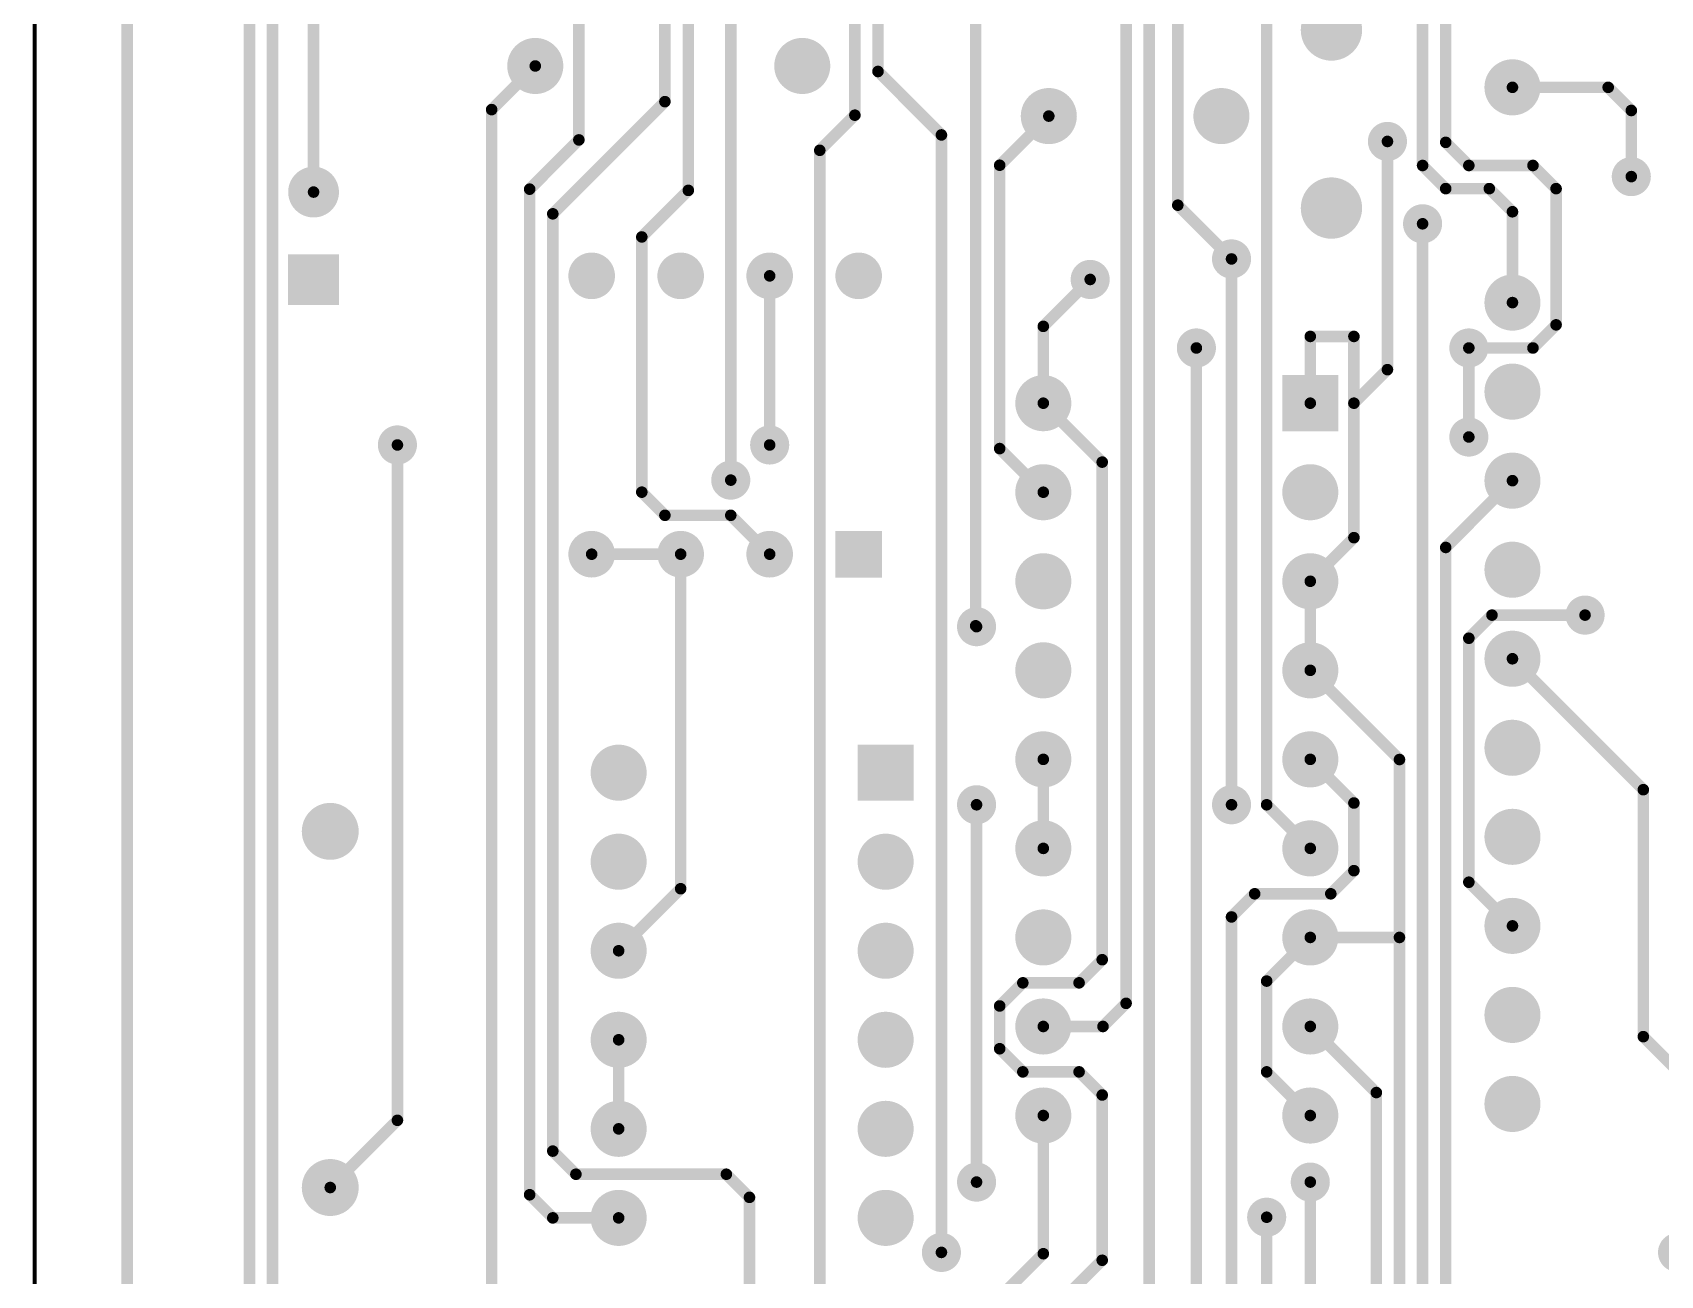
# Model space of a CAD drawing. Extents: x 0 to 107, y 0 to 143.
# Drawn here: x -0.06 to 46.4, y 31.6 to 67.06 of the extents above; entities that cross this region are included whole.
import ezdxf

# ---------------------------------------------------------------- set-up
doc = ezdxf.new("R2010")
doc.units = 0
for name, color, linetype in [('Board_Outline', 21, 'CONTINUOUS'), ('Bottom', 10, 'CONTINUOUS'), ('Bottom_Mask', 15, 'CONTINUOUS')]:
    doc.layers.add(name, color=color, linetype=linetype)

msp = doc.modelspace()

# ---------------------------------------------------------------- linework, layer by layer
at = {"layer": 'Board_Outline', "linetype": 'CONTINUOUS', "const_width": 0.12}
msp.add_lwpolyline([(107.1581, 142.5924), (0, 142.5924), (0, 0), (107.1581, 0), (107.1581, 142.5924)], dxfattribs=at)
at = {"layer": 'Bottom', "linetype": 'CONTINUOUS', "const_width": 0.33}
for points in [[(2.6427, 15.0902), (2.6427, 132.955)], [(18.6567, 124.954), (18.6567, 62.5567)], [(17.9876, 65.0876), (17.9876, 101.0805)], [(26.8576, 50.1352), (26.8576, 99.6604)], [(6.7902, 18.9252), (6.7902, 90.1605)], [(19.8677, 81.7342), (19.8677, 54.2907)], [(24.0697, 65.9479), (24.0697, 75.7063)], [(31.8106, 74.3603), (31.8106, 29.6951)], [(40.2727, 73.7719), (40.2727, 63.9262)], [(23.4097, 64.7011), (23.4097, 72.0872)], [(6.1302, 19.8532), (6.1302, 71.0868)], [(7.9602, 62.5077), (7.9602, 71.2686)], [(39.6127, 63.2662), (39.6127, 71.1224)], [(32.6257, 70.4567), (32.6257, 62.134)], [(35.1626, 70.6874), (35.1626, 45.0303)], [(31.1506, 67.8903), (31.1506, 39.3652)], [(15.5327, 67.4002), (15.5327, 63.9956)], [(14.2877, 66.1052), (13.0427, 64.8602)], [(25.8796, 64.138), (24.0697, 65.9479)], [(42.1777, 65.4952), (44.9097, 65.4952)], [(44.9097, 65.4952), (45.5697, 64.8352)], [(14.7877, 61.8876), (17.9876, 65.0876)], [(13.0427, 64.8602), (13.0427, 27.1802)], [(22.4077, 63.6991), (23.4097, 64.7011)], [(28.9447, 64.6752), (27.5426, 63.2731)], [(45.5697, 64.8352), (45.5697, 62.9492)], [(15.5327, 63.9956), (14.1277, 62.5906)], [(25.8796, 32.2602), (25.8796, 64.138)], [(38.6097, 57.4422), (38.6097, 63.9522)], [(22.4077, 29.0602), (22.4077, 63.6991)], [(40.2727, 63.9262), (40.9327, 63.2662)], [(27.5426, 63.2731), (27.5426, 55.1903)], [(40.2726, 62.6062), (39.6127, 63.2662)], [(40.9327, 63.2662), (42.7628, 63.2662)], [(42.7628, 63.2662), (43.4228, 62.6062)], [(14.1277, 62.5906), (14.1277, 33.9053)], [(41.5177, 62.6062), (40.2726, 62.6062)], [(42.1777, 61.9462), (41.5177, 62.6062)], [(43.4228, 62.6062), (43.4228, 58.7202)], [(18.6567, 62.5567), (17.3277, 61.2277)], [(32.6257, 62.134), (34.1596, 60.6002)], [(14.7877, 35.1503), (14.7877, 61.8876)], [(42.1777, 59.3551), (42.1777, 61.9462)], [(17.3277, 61.2277), (17.3277, 53.9476)], [(39.6127, 61.6032), (39.6127, 23.3952)], [(34.1596, 60.6002), (34.1596, 45.0302)], [(20.9777, 55.2937), (20.9777, 60.1177)], [(28.7877, 58.6772), (30.1257, 60.0152)], [(28.7877, 56.4852), (28.7877, 58.6772)], [(36.4077, 56.4852), (36.4077, 58.3902)], [(36.4077, 58.3902), (37.6527, 58.3902)], [(37.6527, 58.3902), (37.6527, 56.4852)], [(43.4228, 58.7202), (42.7628, 58.0602)], [(33.1566, 25.2752), (33.1566, 58.0602)], [(40.9326, 58.0602), (40.9326, 55.5202)], [(42.7628, 58.0602), (40.9326, 58.0602)], [(37.6527, 56.4852), (38.6097, 57.4422)], [(30.4687, 54.8042), (28.7877, 56.4852)], [(37.6527, 52.6502), (37.6527, 56.4852)], [(10.3535, 55.2937), (10.3535, 36.0285)], [(27.5426, 55.1903), (28.7877, 53.9452)], [(30.4687, 40.6102), (30.4687, 54.8042)], [(40.2727, 52.3701), (42.1777, 54.2751)], [(17.3277, 53.9476), (17.9877, 53.2877)], [(17.9877, 53.2877), (19.8677, 53.2877)], [(19.8677, 53.2877), (20.9777, 52.1777)], [(36.4077, 51.4052), (37.6527, 52.6502)], [(40.2727, 24.6402), (40.2727, 52.3701)], [(18.4377, 52.1777), (15.8977, 52.1777)], [(18.4377, 42.6352), (18.4377, 52.1777)], [(36.4077, 48.8652), (36.4077, 51.4052)], [(26.8826, 50.1102), (26.8576, 50.1352)], [(26.8826, 50.1102), (26.8826, 50.1102)], [(41.5927, 50.4402), (40.9327, 49.7802)], [(44.2496, 50.4402), (41.5927, 50.4402)], [(40.9327, 49.7802), (40.9327, 42.8201)], [(45.9127, 45.4601), (42.1777, 49.1951)], [(38.9527, 46.3202), (36.4077, 48.8652)], [(28.7877, 46.3252), (28.7877, 43.7852)], [(37.6527, 45.0802), (36.4077, 46.3252)], [(38.9527, 41.2451), (38.9527, 46.3202)], [(45.9127, 38.4152), (45.9127, 45.4601)], [(26.8826, 34.2662), (26.8826, 45.0302)], [(35.1626, 45.0303), (36.4077, 43.7852)], [(37.6527, 43.1502), (37.6527, 45.0802)], [(36.9927, 42.4902), (37.6527, 43.1502)], [(16.6677, 40.8652), (18.4377, 42.6352)], [(40.9327, 42.8201), (42.1777, 41.5751)], [(34.1596, 41.8301), (34.8196, 42.4902)], [(34.8196, 42.4902), (36.9927, 42.4902)], [(34.1596, 26.2782), (34.1596, 41.8301)], [(36.4077, 41.2452), (35.1626, 40.0001)], [(38.9526, 41.2452), (36.4077, 41.2452)], [(38.9527, 41.2451), (38.9526, 41.2452)], [(38.9527, 21.4402), (38.9527, 41.2451)], [(38.9527, 41.2451), (38.9527, 41.2451)], [(29.8087, 39.9502), (30.4687, 40.6102)], [(27.5426, 39.2902), (28.2026, 39.9502)], [(28.2026, 39.9502), (29.8087, 39.9502)], [(35.1626, 40.0001), (35.1626, 37.4103)], [(31.1506, 39.3652), (30.4906, 38.7052)], [(27.5426, 38.0702), (27.5426, 39.2902)], [(30.4906, 38.7052), (28.7877, 38.7052)], [(38.2927, 36.8202), (36.4077, 38.7052)], [(50.0617, 34.2662), (45.9127, 38.4152)], [(16.6677, 35.7852), (16.6677, 38.3252)], [(28.2026, 37.4102), (27.5426, 38.0702)], [(29.8087, 37.4102), (28.2026, 37.4102)], [(30.4687, 36.7502), (29.8087, 37.4102)], [(35.1626, 37.4103), (36.4077, 36.1652)], [(30.4687, 32.0361), (30.4687, 36.7502)], [(38.2927, 24.6402), (38.2927, 36.8202)], [(28.7877, 32.2227), (28.7877, 36.1652)], [(10.3535, 36.0285), (8.4364, 34.1114)], [(15.4477, 34.4903), (14.7877, 35.1503)], [(19.7417, 34.4903), (15.4477, 34.4903)], [(20.4017, 33.8303), (19.7417, 34.4903)], [(36.4077, 30.3552), (36.4077, 34.2662)], [(14.1277, 33.9053), (14.7878, 33.2452)], [(20.4017, 4.5571), (20.4017, 33.8303)], [(14.7878, 33.2452), (16.6677, 33.2452)], [(35.1626, 33.2632), (35.1626, 29.0603)], [(27.5426, 30.9776), (28.7877, 32.2227)], [(28.7877, 30.3551), (30.4687, 32.0361)]]:
    msp.add_lwpolyline(points, dxfattribs=at)
at = {"layer": 'Bottom', "linetype": 'CONTINUOUS'}
for points, const_width in [([(37.4239, 67.1314, 1), (36.5989, 67.1314, 1), (37.4239, 67.1314, 1)], 0.825), ([(14.6627, 66.1052, 1), (13.9127, 66.1052, 1), (14.6627, 66.1052, 1)], 0.75), ([(22.2827, 66.1052, 1), (21.5327, 66.1052, 1), (22.2827, 66.1052, 1)], 0.75), ([(14.3702, 66.1052, 1), (14.2052, 66.1052, 1), (14.3702, 66.1052, 1)], 0.165), ([(24.1522, 65.9479, 1), (23.9872, 65.9479, 1), (24.1522, 65.9479, 1)], 0.165), ([(24.1522, 65.9479, 1), (23.9872, 65.9479, 1), (24.1522, 65.9479, 1)], 0.165), ([(42.5527, 65.4952, 1), (41.8027, 65.4952, 1), (42.5527, 65.4952, 1)], 0.75), ([(42.2602, 65.4952, 1), (42.0952, 65.4952, 1), (42.2602, 65.4952, 1)], 0.165), ([(44.9922, 65.4952, 1), (44.8272, 65.4952, 1), (44.9922, 65.4952, 1)], 0.165), ([(44.9922, 65.4952, 1), (44.8272, 65.4952, 1), (44.9922, 65.4952, 1)], 0.165), ([(18.0701, 65.0876, 1), (17.9051, 65.0876, 1), (18.0701, 65.0876, 1)], 0.165), ([(18.0701, 65.0876, 1), (17.9051, 65.0876, 1), (18.0701, 65.0876, 1)], 0.165), ([(29.3197, 64.6752, 1), (28.5697, 64.6752, 1), (29.3197, 64.6752, 1)], 0.75), ([(34.2457, 64.6752, 1), (33.4957, 64.6752, 1), (34.2457, 64.6752, 1)], 0.75), ([(13.1252, 64.8602, 1), (12.9602, 64.8602, 1), (13.1252, 64.8602, 1)], 0.165), ([(13.1252, 64.8602, 1), (12.9602, 64.8602, 1), (13.1252, 64.8602, 1)], 0.165), ([(23.4922, 64.7011, 1), (23.3272, 64.7011, 1), (23.4922, 64.7011, 1)], 0.165), ([(23.4922, 64.7011, 1), (23.3272, 64.7011, 1), (23.4922, 64.7011, 1)], 0.165), ([(29.0272, 64.6752, 1), (28.8622, 64.6752, 1), (29.0272, 64.6752, 1)], 0.165), ([(45.6522, 64.8352, 1), (45.4872, 64.8352, 1), (45.6522, 64.8352, 1)], 0.165), ([(45.6522, 64.8352, 1), (45.4872, 64.8352, 1), (45.6522, 64.8352, 1)], 0.165), ([(15.6152, 63.9956, 1), (15.4502, 63.9956, 1), (15.6152, 63.9956, 1)], 0.165), ([(15.6152, 63.9956, 1), (15.4502, 63.9956, 1), (15.6152, 63.9956, 1)], 0.165), ([(25.9621, 64.138, 1), (25.7971, 64.138, 1), (25.9621, 64.138, 1)], 0.165), ([(25.9621, 64.138, 1), (25.7971, 64.138, 1), (25.9621, 64.138, 1)], 0.165), ([(38.8637, 63.9522, 1), (38.3557, 63.9522, 1), (38.8637, 63.9522, 1)], 0.508), ([(38.6922, 63.9522, 1), (38.5272, 63.9522, 1), (38.6922, 63.9522, 1)], 0.165), ([(22.4902, 63.6991, 1), (22.3252, 63.6991, 1), (22.4902, 63.6991, 1)], 0.165), ([(22.4902, 63.6991, 1), (22.3252, 63.6991, 1), (22.4902, 63.6991, 1)], 0.165), ([(40.3552, 63.9262, 1), (40.1902, 63.9262, 1), (40.3552, 63.9262, 1)], 0.165), ([(40.3552, 63.9262, 1), (40.1902, 63.9262, 1), (40.3552, 63.9262, 1)], 0.165), ([(27.6251, 63.2731, 1), (27.4601, 63.2731, 1), (27.6251, 63.2731, 1)], 0.165), ([(27.6251, 63.2731, 1), (27.4601, 63.2731, 1), (27.6251, 63.2731, 1)], 0.165), ([(39.6952, 63.2662, 1), (39.5302, 63.2662, 1), (39.6952, 63.2662, 1)], 0.165), ([(39.6952, 63.2662, 1), (39.5302, 63.2662, 1), (39.6952, 63.2662, 1)], 0.165), ([(41.0152, 63.2662, 1), (40.8502, 63.2662, 1), (41.0152, 63.2662, 1)], 0.165), ([(41.0152, 63.2662, 1), (40.8502, 63.2662, 1), (41.0152, 63.2662, 1)], 0.165), ([(42.8453, 63.2662, 1), (42.6803, 63.2662, 1), (42.8453, 63.2662, 1)], 0.165), ([(42.8453, 63.2662, 1), (42.6803, 63.2662, 1), (42.8453, 63.2662, 1)], 0.165), ([(45.8237, 62.9492, 1), (45.3157, 62.9492, 1), (45.8237, 62.9492, 1)], 0.508), ([(8.2977, 62.5077, 1), (7.6227, 62.5077, 1), (8.2977, 62.5077, 1)], 0.675), ([(14.2102, 62.5906, 1), (14.0452, 62.5906, 1), (14.2102, 62.5906, 1)], 0.165), ([(14.2102, 62.5906, 1), (14.0452, 62.5906, 1), (14.2102, 62.5906, 1)], 0.165), ([(37.4239, 62.0514, 1), (36.5989, 62.0514, 1), (37.4239, 62.0514, 1)], 0.825), ([(40.3551, 62.6062, 1), (40.1901, 62.6062, 1), (40.3551, 62.6062, 1)], 0.165), ([(40.3551, 62.6062, 1), (40.1901, 62.6062, 1), (40.3551, 62.6062, 1)], 0.165), ([(41.6002, 62.6062, 1), (41.4352, 62.6062, 1), (41.6002, 62.6062, 1)], 0.165), ([(41.6002, 62.6062, 1), (41.4352, 62.6062, 1), (41.6002, 62.6062, 1)], 0.165), ([(43.5053, 62.6062, 1), (43.3403, 62.6062, 1), (43.5053, 62.6062, 1)], 0.165), ([(43.5053, 62.6062, 1), (43.3403, 62.6062, 1), (43.5053, 62.6062, 1)], 0.165), ([(45.6522, 62.9492, 1), (45.4872, 62.9492, 1), (45.6522, 62.9492, 1)], 0.165), ([(8.0427, 62.5077, 1), (7.8777, 62.5077, 1), (8.0427, 62.5077, 1)], 0.165), ([(18.7392, 62.5567, 1), (18.5742, 62.5567, 1), (18.7392, 62.5567, 1)], 0.165), ([(18.7392, 62.5567, 1), (18.5742, 62.5567, 1), (18.7392, 62.5567, 1)], 0.165), ([(32.7082, 62.134, 1), (32.5432, 62.134, 1), (32.7082, 62.134, 1)], 0.165), ([(32.7082, 62.134, 1), (32.5432, 62.134, 1), (32.7082, 62.134, 1)], 0.165), ([(14.8702, 61.8876, 1), (14.7052, 61.8876, 1), (14.8702, 61.8876, 1)], 0.165), ([(14.8702, 61.8876, 1), (14.7052, 61.8876, 1), (14.8702, 61.8876, 1)], 0.165), ([(39.8667, 61.6032, 1), (39.3587, 61.6032, 1), (39.8667, 61.6032, 1)], 0.508), ([(42.2602, 61.9462, 1), (42.0952, 61.9462, 1), (42.2602, 61.9462, 1)], 0.165), ([(42.2602, 61.9462, 1), (42.0952, 61.9462, 1), (42.2602, 61.9462, 1)], 0.165), ([(17.4102, 61.2277, 1), (17.2452, 61.2277, 1), (17.4102, 61.2277, 1)], 0.165), ([(17.4102, 61.2277, 1), (17.2452, 61.2277, 1), (17.4102, 61.2277, 1)], 0.165), ([(39.6952, 61.6032, 1), (39.5302, 61.6032, 1), (39.6952, 61.6032, 1)], 0.165), ([(34.4136, 60.6002, 1), (33.9056, 60.6002, 1), (34.4136, 60.6002, 1)], 0.508), ([(16.2052, 60.1177, 1), (15.5902, 60.1177, 1), (16.2052, 60.1177, 1)], 0.615), ([(18.7452, 60.1177, 1), (18.1302, 60.1177, 1), (18.7452, 60.1177, 1)], 0.615), ([(21.2852, 60.1177, 1), (20.6702, 60.1177, 1), (21.2852, 60.1177, 1)], 0.615), ([(23.8252, 60.1177, 1), (23.2102, 60.1177, 1), (23.8252, 60.1177, 1)], 0.615), ([(30.3797, 60.0152, 1), (29.8717, 60.0152, 1), (30.3797, 60.0152, 1)], 0.508), ([(34.2421, 60.6002, 1), (34.0771, 60.6002, 1), (34.2421, 60.6002, 1)], 0.165), ([(34.2421, 60.6002, 1), (34.0771, 60.6002, 1), (34.2421, 60.6002, 1)], 0.165), ([(21.0602, 60.1177, 1), (20.8952, 60.1177, 1), (21.0602, 60.1177, 1)], 0.165), ([(30.2082, 60.0152, 1), (30.0432, 60.0152, 1), (30.2082, 60.0152, 1)], 0.165), ([(42.5527, 59.3551, 1), (41.8027, 59.3551, 1), (42.5527, 59.3551, 1)], 0.75), ([(42.2602, 59.3551, 1), (42.0952, 59.3551, 1), (42.2602, 59.3551, 1)], 0.165), ([(28.8702, 58.6772, 1), (28.7052, 58.6772, 1), (28.8702, 58.6772, 1)], 0.165), ([(28.8702, 58.6772, 1), (28.7052, 58.6772, 1), (28.8702, 58.6772, 1)], 0.165), ([(33.4106, 58.0602, 1), (32.9026, 58.0602, 1), (33.4106, 58.0602, 1)], 0.508), ([(36.4902, 58.3902, 1), (36.3252, 58.3902, 1), (36.4902, 58.3902, 1)], 0.165), ([(36.4902, 58.3902, 1), (36.3252, 58.3902, 1), (36.4902, 58.3902, 1)], 0.165), ([(37.7352, 58.3902, 1), (37.5702, 58.3902, 1), (37.7352, 58.3902, 1)], 0.165), ([(37.7352, 58.3902, 1), (37.5702, 58.3902, 1), (37.7352, 58.3902, 1)], 0.165), ([(41.1866, 58.0602, 1), (40.6786, 58.0602, 1), (41.1866, 58.0602, 1)], 0.508), ([(43.5053, 58.7202, 1), (43.3403, 58.7202, 1), (43.5053, 58.7202, 1)], 0.165), ([(43.5053, 58.7202, 1), (43.3403, 58.7202, 1), (43.5053, 58.7202, 1)], 0.165), ([(33.2391, 58.0602, 1), (33.0741, 58.0602, 1), (33.2391, 58.0602, 1)], 0.165), ([(41.0151, 58.0602, 1), (40.8501, 58.0602, 1), (41.0151, 58.0602, 1)], 0.165), ([(41.0151, 58.0602, 1), (40.8501, 58.0602, 1), (41.0151, 58.0602, 1)], 0.165), ([(42.8453, 58.0602, 1), (42.6803, 58.0602, 1), (42.8453, 58.0602, 1)], 0.165), ([(42.8453, 58.0602, 1), (42.6803, 58.0602, 1), (42.8453, 58.0602, 1)], 0.165), ([(29.1627, 56.4852, 1), (28.4127, 56.4852, 1), (29.1627, 56.4852, 1)], 0.75), ([(38.6922, 57.4422, 1), (38.5272, 57.4422, 1), (38.6922, 57.4422, 1)], 0.165), ([(38.6922, 57.4422, 1), (38.5272, 57.4422, 1), (38.6922, 57.4422, 1)], 0.165), ([(42.5527, 56.8151, 1), (41.8027, 56.8151, 1), (42.5527, 56.8151, 1)], 0.75), ([(28.8702, 56.4852, 1), (28.7052, 56.4852, 1), (28.8702, 56.4852, 1)], 0.165), ([(28.8702, 56.4852, 1), (28.7052, 56.4852, 1), (28.8702, 56.4852, 1)], 0.165), ([(36.4902, 56.4852, 1), (36.3252, 56.4852, 1), (36.4902, 56.4852, 1)], 0.165), ([(37.7352, 56.4852, 1), (37.5702, 56.4852, 1), (37.7352, 56.4852, 1)], 0.165), ([(37.7352, 56.4852, 1), (37.5702, 56.4852, 1), (37.7352, 56.4852, 1)], 0.165), ([(37.7352, 56.4852, 1), (37.5702, 56.4852, 1), (37.7352, 56.4852, 1)], 0.165), ([(10.6075, 55.2937, 1), (10.0995, 55.2937, 1), (10.6075, 55.2937, 1)], 0.508), ([(21.2317, 55.2937, 1), (20.7237, 55.2937, 1), (21.2317, 55.2937, 1)], 0.508), ([(41.1866, 55.5202, 1), (40.6786, 55.5202, 1), (41.1866, 55.5202, 1)], 0.508), ([(10.436, 55.2937, 1), (10.271, 55.2937, 1), (10.436, 55.2937, 1)], 0.165), ([(21.0602, 55.2937, 1), (20.8952, 55.2937, 1), (21.0602, 55.2937, 1)], 0.165), ([(27.6251, 55.1903, 1), (27.4601, 55.1903, 1), (27.6251, 55.1903, 1)], 0.165), ([(27.6251, 55.1903, 1), (27.4601, 55.1903, 1), (27.6251, 55.1903, 1)], 0.165), ([(41.0151, 55.5202, 1), (40.8501, 55.5202, 1), (41.0151, 55.5202, 1)], 0.165), ([(30.5512, 54.8042, 1), (30.3862, 54.8042, 1), (30.5512, 54.8042, 1)], 0.165), ([(30.5512, 54.8042, 1), (30.3862, 54.8042, 1), (30.5512, 54.8042, 1)], 0.165), ([(42.5527, 54.2751, 1), (41.8027, 54.2751, 1), (42.5527, 54.2751, 1)], 0.75), ([(20.1217, 54.2907, 1), (19.6137, 54.2907, 1), (20.1217, 54.2907, 1)], 0.508), ([(19.9502, 54.2907, 1), (19.7852, 54.2907, 1), (19.9502, 54.2907, 1)], 0.165), ([(29.1627, 53.9452, 1), (28.4127, 53.9452, 1), (29.1627, 53.9452, 1)], 0.75), ([(36.7827, 53.9452, 1), (36.0327, 53.9452, 1), (36.7827, 53.9452, 1)], 0.75), ([(42.2602, 54.2751, 1), (42.0952, 54.2751, 1), (42.2602, 54.2751, 1)], 0.165), ([(17.4102, 53.9476, 1), (17.2452, 53.9476, 1), (17.4102, 53.9476, 1)], 0.165), ([(17.4102, 53.9476, 1), (17.2452, 53.9476, 1), (17.4102, 53.9476, 1)], 0.165), ([(28.8702, 53.9452, 1), (28.7052, 53.9452, 1), (28.8702, 53.9452, 1)], 0.165), ([(18.0702, 53.2877, 1), (17.9052, 53.2877, 1), (18.0702, 53.2877, 1)], 0.165), ([(18.0702, 53.2877, 1), (17.9052, 53.2877, 1), (18.0702, 53.2877, 1)], 0.165), ([(19.9502, 53.2877, 1), (19.7852, 53.2877, 1), (19.9502, 53.2877, 1)], 0.165), ([(19.9502, 53.2877, 1), (19.7852, 53.2877, 1), (19.9502, 53.2877, 1)], 0.165), ([(16.2052, 52.1777, 1), (15.5902, 52.1777, 1), (16.2052, 52.1777, 1)], 0.615), ([(18.7452, 52.1777, 1), (18.1302, 52.1777, 1), (18.7452, 52.1777, 1)], 0.615), ([(21.2852, 52.1777, 1), (20.6702, 52.1777, 1), (21.2852, 52.1777, 1)], 0.615), ([(37.7352, 52.6502, 1), (37.5702, 52.6502, 1), (37.7352, 52.6502, 1)], 0.165), ([(37.7352, 52.6502, 1), (37.5702, 52.6502, 1), (37.7352, 52.6502, 1)], 0.165), ([(40.3552, 52.3701, 1), (40.1902, 52.3701, 1), (40.3552, 52.3701, 1)], 0.165), ([(40.3552, 52.3701, 1), (40.1902, 52.3701, 1), (40.3552, 52.3701, 1)], 0.165), ([(15.9802, 52.1777, 1), (15.8152, 52.1777, 1), (15.9802, 52.1777, 1)], 0.165), ([(18.5202, 52.1777, 1), (18.3552, 52.1777, 1), (18.5202, 52.1777, 1)], 0.165), ([(18.5202, 52.1777, 1), (18.3552, 52.1777, 1), (18.5202, 52.1777, 1)], 0.165), ([(21.0602, 52.1777, 1), (20.8952, 52.1777, 1), (21.0602, 52.1777, 1)], 0.165), ([(29.1627, 51.4052, 1), (28.4127, 51.4052, 1), (29.1627, 51.4052, 1)], 0.75), ([(36.7827, 51.4052, 1), (36.0327, 51.4052, 1), (36.7827, 51.4052, 1)], 0.75), ([(42.5527, 51.7352, 1), (41.8027, 51.7352, 1), (42.5527, 51.7352, 1)], 0.75), ([(36.4902, 51.4052, 1), (36.3252, 51.4052, 1), (36.4902, 51.4052, 1)], 0.165), ([(36.4902, 51.4052, 1), (36.3252, 51.4052, 1), (36.4902, 51.4052, 1)], 0.165), ([(44.5036, 50.4402, 1), (43.9956, 50.4402, 1), (44.5036, 50.4402, 1)], 0.508), ([(27.1366, 50.1102, 1), (26.6286, 50.1102, 1), (27.1366, 50.1102, 1)], 0.508), ([(26.9401, 50.1352, 1), (26.7751, 50.1352, 1), (26.9401, 50.1352, 1)], 0.165), ([(26.9401, 50.1352, 1), (26.7751, 50.1352, 1), (26.9401, 50.1352, 1)], 0.165), ([(26.9651, 50.1102, 1), (26.8001, 50.1102, 1), (26.9651, 50.1102, 1)], 0.165), ([(26.9651, 50.1102, 1), (26.8001, 50.1102, 1), (26.9651, 50.1102, 1)], 0.165), ([(41.6752, 50.4402, 1), (41.5102, 50.4402, 1), (41.6752, 50.4402, 1)], 0.165), ([(41.6752, 50.4402, 1), (41.5102, 50.4402, 1), (41.6752, 50.4402, 1)], 0.165), ([(44.3321, 50.4402, 1), (44.1671, 50.4402, 1), (44.3321, 50.4402, 1)], 0.165), ([(41.0152, 49.7802, 1), (40.8502, 49.7802, 1), (41.0152, 49.7802, 1)], 0.165), ([(41.0152, 49.7802, 1), (40.8502, 49.7802, 1), (41.0152, 49.7802, 1)], 0.165), ([(42.5527, 49.1951, 1), (41.8027, 49.1951, 1), (42.5527, 49.1951, 1)], 0.75), ([(29.1627, 48.8652, 1), (28.4127, 48.8652, 1), (29.1627, 48.8652, 1)], 0.75), ([(36.7827, 48.8652, 1), (36.0327, 48.8652, 1), (36.7827, 48.8652, 1)], 0.75), ([(42.2602, 49.1951, 1), (42.0952, 49.1951, 1), (42.2602, 49.1951, 1)], 0.165), ([(36.4902, 48.8652, 1), (36.3252, 48.8652, 1), (36.4902, 48.8652, 1)], 0.165), ([(36.4902, 48.8652, 1), (36.3252, 48.8652, 1), (36.4902, 48.8652, 1)], 0.165), ([(42.5527, 46.6551, 1), (41.8027, 46.6551, 1), (42.5527, 46.6551, 1)], 0.75), ([(29.1627, 46.3252, 1), (28.4127, 46.3252, 1), (29.1627, 46.3252, 1)], 0.75), ([(36.7827, 46.3252, 1), (36.0327, 46.3252, 1), (36.7827, 46.3252, 1)], 0.75), ([(17.0427, 45.9452, 1), (16.2927, 45.9452, 1), (17.0427, 45.9452, 1)], 0.75), ([(28.8702, 46.3252, 1), (28.7052, 46.3252, 1), (28.8702, 46.3252, 1)], 0.165), ([(36.4902, 46.3252, 1), (36.3252, 46.3252, 1), (36.4902, 46.3252, 1)], 0.165), ([(39.0352, 46.3202, 1), (38.8702, 46.3202, 1), (39.0352, 46.3202, 1)], 0.165), ([(39.0352, 46.3202, 1), (38.8702, 46.3202, 1), (39.0352, 46.3202, 1)], 0.165), ([(27.1366, 45.0302, 1), (26.6286, 45.0302, 1), (27.1366, 45.0302, 1)], 0.508), ([(34.4136, 45.0302, 1), (33.9056, 45.0302, 1), (34.4136, 45.0302, 1)], 0.508), ([(45.9952, 45.4601, 1), (45.8302, 45.4601, 1), (45.9952, 45.4601, 1)], 0.165), ([(45.9952, 45.4601, 1), (45.8302, 45.4601, 1), (45.9952, 45.4601, 1)], 0.165), ([(26.9651, 45.0302, 1), (26.8001, 45.0302, 1), (26.9651, 45.0302, 1)], 0.165), ([(34.2421, 45.0302, 1), (34.0771, 45.0302, 1), (34.2421, 45.0302, 1)], 0.165), ([(35.2451, 45.0303, 1), (35.0801, 45.0303, 1), (35.2451, 45.0303, 1)], 0.165), ([(35.2451, 45.0303, 1), (35.0801, 45.0303, 1), (35.2451, 45.0303, 1)], 0.165), ([(37.7352, 45.0802, 1), (37.5702, 45.0802, 1), (37.7352, 45.0802, 1)], 0.165), ([(37.7352, 45.0802, 1), (37.5702, 45.0802, 1), (37.7352, 45.0802, 1)], 0.165), ([(8.8174, 44.2714, 1), (8.0554, 44.2714, 1), (8.8174, 44.2714, 1)], 0.762), ([(42.5527, 44.1152, 1), (41.8027, 44.1152, 1), (42.5527, 44.1152, 1)], 0.75), ([(17.0427, 43.4052, 1), (16.2927, 43.4052, 1), (17.0427, 43.4052, 1)], 0.75), ([(24.6627, 43.4052, 1), (23.9127, 43.4052, 1), (24.6627, 43.4052, 1)], 0.75), ([(29.1627, 43.7852, 1), (28.4127, 43.7852, 1), (29.1627, 43.7852, 1)], 0.75), ([(36.7827, 43.7852, 1), (36.0327, 43.7852, 1), (36.7827, 43.7852, 1)], 0.75), ([(28.8702, 43.7852, 1), (28.7052, 43.7852, 1), (28.8702, 43.7852, 1)], 0.165), ([(36.4902, 43.7852, 1), (36.3252, 43.7852, 1), (36.4902, 43.7852, 1)], 0.165), ([(37.7352, 43.1502, 1), (37.5702, 43.1502, 1), (37.7352, 43.1502, 1)], 0.165), ([(37.7352, 43.1502, 1), (37.5702, 43.1502, 1), (37.7352, 43.1502, 1)], 0.165), ([(18.5202, 42.6352, 1), (18.3552, 42.6352, 1), (18.5202, 42.6352, 1)], 0.165), ([(18.5202, 42.6352, 1), (18.3552, 42.6352, 1), (18.5202, 42.6352, 1)], 0.165), ([(41.0152, 42.8201, 1), (40.8502, 42.8201, 1), (41.0152, 42.8201, 1)], 0.165), ([(41.0152, 42.8201, 1), (40.8502, 42.8201, 1), (41.0152, 42.8201, 1)], 0.165), ([(34.9021, 42.4902, 1), (34.7371, 42.4902, 1), (34.9021, 42.4902, 1)], 0.165), ([(34.9021, 42.4902, 1), (34.7371, 42.4902, 1), (34.9021, 42.4902, 1)], 0.165), ([(37.0752, 42.4902, 1), (36.9102, 42.4902, 1), (37.0752, 42.4902, 1)], 0.165), ([(37.0752, 42.4902, 1), (36.9102, 42.4902, 1), (37.0752, 42.4902, 1)], 0.165), ([(42.5527, 41.5751, 1), (41.8027, 41.5751, 1), (42.5527, 41.5751, 1)], 0.75), ([(29.1627, 41.2452, 1), (28.4127, 41.2452, 1), (29.1627, 41.2452, 1)], 0.75), ([(34.2421, 41.8301, 1), (34.0771, 41.8301, 1), (34.2421, 41.8301, 1)], 0.165), ([(34.2421, 41.8301, 1), (34.0771, 41.8301, 1), (34.2421, 41.8301, 1)], 0.165), ([(36.7827, 41.2452, 1), (36.0327, 41.2452, 1), (36.7827, 41.2452, 1)], 0.75), ([(17.0427, 40.8652, 1), (16.2927, 40.8652, 1), (17.0427, 40.8652, 1)], 0.75), ([(24.6627, 40.8652, 1), (23.9127, 40.8652, 1), (24.6627, 40.8652, 1)], 0.75), ([(36.4902, 41.2452, 1), (36.3252, 41.2452, 1), (36.4902, 41.2452, 1)], 0.165), ([(36.4902, 41.2452, 1), (36.3252, 41.2452, 1), (36.4902, 41.2452, 1)], 0.165), ([(39.0351, 41.2452, 1), (38.8701, 41.2452, 1), (39.0351, 41.2452, 1)], 0.165), ([(39.0352, 41.2451, 1), (38.8702, 41.2451, 1), (39.0352, 41.2451, 1)], 0.165), ([(39.0352, 41.2451, 1), (38.8702, 41.2451, 1), (39.0352, 41.2451, 1)], 0.165), ([(39.0352, 41.2451, 1), (38.8702, 41.2451, 1), (39.0352, 41.2451, 1)], 0.165), ([(39.0352, 41.2451, 1), (38.8702, 41.2451, 1), (39.0352, 41.2451, 1)], 0.165), ([(42.2602, 41.5751, 1), (42.0952, 41.5751, 1), (42.2602, 41.5751, 1)], 0.165), ([(16.7502, 40.8652, 1), (16.5852, 40.8652, 1), (16.7502, 40.8652, 1)], 0.165), ([(30.5512, 40.6102, 1), (30.3862, 40.6102, 1), (30.5512, 40.6102, 1)], 0.165), ([(30.5512, 40.6102, 1), (30.3862, 40.6102, 1), (30.5512, 40.6102, 1)], 0.165), ([(28.2851, 39.9502, 1), (28.1201, 39.9502, 1), (28.2851, 39.9502, 1)], 0.165), ([(28.2851, 39.9502, 1), (28.1201, 39.9502, 1), (28.2851, 39.9502, 1)], 0.165), ([(29.8912, 39.9502, 1), (29.7262, 39.9502, 1), (29.8912, 39.9502, 1)], 0.165), ([(29.8912, 39.9502, 1), (29.7262, 39.9502, 1), (29.8912, 39.9502, 1)], 0.165), ([(35.2451, 40.0001, 1), (35.0801, 40.0001, 1), (35.2451, 40.0001, 1)], 0.165), ([(35.2451, 40.0001, 1), (35.0801, 40.0001, 1), (35.2451, 40.0001, 1)], 0.165), ([(31.2331, 39.3652, 1), (31.0681, 39.3652, 1), (31.2331, 39.3652, 1)], 0.165), ([(31.2331, 39.3652, 1), (31.0681, 39.3652, 1), (31.2331, 39.3652, 1)], 0.165), ([(42.5527, 39.0351, 1), (41.8027, 39.0351, 1), (42.5527, 39.0351, 1)], 0.75), ([(17.0427, 38.3252, 1), (16.2927, 38.3252, 1), (17.0427, 38.3252, 1)], 0.75), ([(24.6627, 38.3252, 1), (23.9127, 38.3252, 1), (24.6627, 38.3252, 1)], 0.75), ([(27.6251, 39.2902, 1), (27.4601, 39.2902, 1), (27.6251, 39.2902, 1)], 0.165), ([(27.6251, 39.2902, 1), (27.4601, 39.2902, 1), (27.6251, 39.2902, 1)], 0.165), ([(29.1627, 38.7052, 1), (28.4127, 38.7052, 1), (29.1627, 38.7052, 1)], 0.75), ([(36.7827, 38.7052, 1), (36.0327, 38.7052, 1), (36.7827, 38.7052, 1)], 0.75), ([(28.8702, 38.7052, 1), (28.7052, 38.7052, 1), (28.8702, 38.7052, 1)], 0.165), ([(30.5731, 38.7052, 1), (30.4081, 38.7052, 1), (30.5731, 38.7052, 1)], 0.165), ([(30.5731, 38.7052, 1), (30.4081, 38.7052, 1), (30.5731, 38.7052, 1)], 0.165), ([(36.4902, 38.7052, 1), (36.3252, 38.7052, 1), (36.4902, 38.7052, 1)], 0.165), ([(45.9952, 38.4152, 1), (45.8302, 38.4152, 1), (45.9952, 38.4152, 1)], 0.165), ([(45.9952, 38.4152, 1), (45.8302, 38.4152, 1), (45.9952, 38.4152, 1)], 0.165), ([(16.7502, 38.3252, 1), (16.5852, 38.3252, 1), (16.7502, 38.3252, 1)], 0.165), ([(27.6251, 38.0702, 1), (27.4601, 38.0702, 1), (27.6251, 38.0702, 1)], 0.165), ([(27.6251, 38.0702, 1), (27.4601, 38.0702, 1), (27.6251, 38.0702, 1)], 0.165), ([(28.2851, 37.4102, 1), (28.1201, 37.4102, 1), (28.2851, 37.4102, 1)], 0.165), ([(28.2851, 37.4102, 1), (28.1201, 37.4102, 1), (28.2851, 37.4102, 1)], 0.165), ([(29.8912, 37.4102, 1), (29.7262, 37.4102, 1), (29.8912, 37.4102, 1)], 0.165), ([(29.8912, 37.4102, 1), (29.7262, 37.4102, 1), (29.8912, 37.4102, 1)], 0.165), ([(35.2451, 37.4103, 1), (35.0801, 37.4103, 1), (35.2451, 37.4103, 1)], 0.165), ([(35.2451, 37.4103, 1), (35.0801, 37.4103, 1), (35.2451, 37.4103, 1)], 0.165), ([(42.5527, 36.4952, 1), (41.8027, 36.4952, 1), (42.5527, 36.4952, 1)], 0.75), ([(29.1627, 36.1652, 1), (28.4127, 36.1652, 1), (29.1627, 36.1652, 1)], 0.75), ([(30.5512, 36.7502, 1), (30.3862, 36.7502, 1), (30.5512, 36.7502, 1)], 0.165), ([(30.5512, 36.7502, 1), (30.3862, 36.7502, 1), (30.5512, 36.7502, 1)], 0.165), ([(36.7827, 36.1652, 1), (36.0327, 36.1652, 1), (36.7827, 36.1652, 1)], 0.75), ([(38.3752, 36.8202, 1), (38.2102, 36.8202, 1), (38.3752, 36.8202, 1)], 0.165), ([(38.3752, 36.8202, 1), (38.2102, 36.8202, 1), (38.3752, 36.8202, 1)], 0.165), ([(17.0427, 35.7852, 1), (16.2927, 35.7852, 1), (17.0427, 35.7852, 1)], 0.75), ([(24.6627, 35.7852, 1), (23.9127, 35.7852, 1), (24.6627, 35.7852, 1)], 0.75), ([(28.8702, 36.1652, 1), (28.7052, 36.1652, 1), (28.8702, 36.1652, 1)], 0.165), ([(36.4902, 36.1652, 1), (36.3252, 36.1652, 1), (36.4902, 36.1652, 1)], 0.165), ([(10.436, 36.0285, 1), (10.271, 36.0285, 1), (10.436, 36.0285, 1)], 0.165), ([(10.436, 36.0285, 1), (10.271, 36.0285, 1), (10.436, 36.0285, 1)], 0.165), ([(16.7502, 35.7852, 1), (16.5852, 35.7852, 1), (16.7502, 35.7852, 1)], 0.165), ([(14.8702, 35.1503, 1), (14.7052, 35.1503, 1), (14.8702, 35.1503, 1)], 0.165), ([(14.8702, 35.1503, 1), (14.7052, 35.1503, 1), (14.8702, 35.1503, 1)], 0.165), ([(8.8174, 34.1114, 1), (8.0554, 34.1114, 1), (8.8174, 34.1114, 1)], 0.762), ([(15.5302, 34.4903, 1), (15.3652, 34.4903, 1), (15.5302, 34.4903, 1)], 0.165), ([(15.5302, 34.4903, 1), (15.3652, 34.4903, 1), (15.5302, 34.4903, 1)], 0.165), ([(19.8242, 34.4903, 1), (19.6592, 34.4903, 1), (19.8242, 34.4903, 1)], 0.165), ([(19.8242, 34.4903, 1), (19.6592, 34.4903, 1), (19.8242, 34.4903, 1)], 0.165), ([(27.1366, 34.2662, 1), (26.6286, 34.2662, 1), (27.1366, 34.2662, 1)], 0.508), ([(26.9651, 34.2662, 1), (26.8001, 34.2662, 1), (26.9651, 34.2662, 1)], 0.165), ([(36.6617, 34.2662, 1), (36.1537, 34.2662, 1), (36.6617, 34.2662, 1)], 0.508), ([(36.4902, 34.2662, 1), (36.3252, 34.2662, 1), (36.4902, 34.2662, 1)], 0.165), ([(8.5189, 34.1114, 1), (8.3539, 34.1114, 1), (8.5189, 34.1114, 1)], 0.165), ([(14.2102, 33.9053, 1), (14.0452, 33.9053, 1), (14.2102, 33.9053, 1)], 0.165), ([(14.2102, 33.9053, 1), (14.0452, 33.9053, 1), (14.2102, 33.9053, 1)], 0.165), ([(17.0427, 33.2452, 1), (16.2927, 33.2452, 1), (17.0427, 33.2452, 1)], 0.75), ([(20.4842, 33.8303, 1), (20.3192, 33.8303, 1), (20.4842, 33.8303, 1)], 0.165), ([(20.4842, 33.8303, 1), (20.3192, 33.8303, 1), (20.4842, 33.8303, 1)], 0.165), ([(24.6627, 33.2452, 1), (23.9127, 33.2452, 1), (24.6627, 33.2452, 1)], 0.75), ([(35.4166, 33.2632, 1), (34.9086, 33.2632, 1), (35.4166, 33.2632, 1)], 0.508), ([(14.8703, 33.2452, 1), (14.7053, 33.2452, 1), (14.8703, 33.2452, 1)], 0.165), ([(14.8703, 33.2452, 1), (14.7053, 33.2452, 1), (14.8703, 33.2452, 1)], 0.165), ([(16.7502, 33.2452, 1), (16.5852, 33.2452, 1), (16.7502, 33.2452, 1)], 0.165), ([(35.2451, 33.2632, 1), (35.0801, 33.2632, 1), (35.2451, 33.2632, 1)], 0.165), ([(26.1336, 32.2602, 1), (25.6256, 32.2602, 1), (26.1336, 32.2602, 1)], 0.508), ([(47.1437, 32.2602, 1), (46.6357, 32.2602, 1), (47.1437, 32.2602, 1)], 0.508), ([(25.9621, 32.2602, 1), (25.7971, 32.2602, 1), (25.9621, 32.2602, 1)], 0.165), ([(28.8702, 32.2227, 1), (28.7052, 32.2227, 1), (28.8702, 32.2227, 1)], 0.165), ([(28.8702, 32.2227, 1), (28.7052, 32.2227, 1), (28.8702, 32.2227, 1)], 0.165), ([(30.5512, 32.0361, 1), (30.3862, 32.0361, 1), (30.5512, 32.0361, 1)], 0.165), ([(30.5512, 32.0361, 1), (30.3862, 32.0361, 1), (30.5512, 32.0361, 1)], 0.165)]:
    msp.add_lwpolyline(points, format="xyb", dxfattribs=dict(at, const_width=const_width))
at = {"layer": 'Bottom'}
for points in [[(8.6352, 60.6827), (7.2852, 60.6827), (8.6352, 59.3327), (7.2852, 59.3327)], [(37.1577, 57.2352), (35.6577, 57.2352), (37.1577, 55.7352), (35.6577, 55.7352)], [(24.1327, 52.7927), (22.9027, 52.7927), (24.1327, 51.5627), (22.9027, 51.5627)], [(25.0377, 46.6952), (23.5377, 46.6952), (25.0377, 45.1952), (23.5377, 45.1952)]]:
    msp.add_solid(points, dxfattribs=at)
at = {"layer": 'Bottom_Mask', "linetype": 'CONTINUOUS'}
for points, const_width in [([(37.4489, 67.1314, 1), (36.5739, 67.1314, 1), (37.4489, 67.1314, 1)], 0.875), ([(14.6877, 66.1052, 1), (13.8877, 66.1052, 1), (14.6877, 66.1052, 1)], 0.8), ([(22.3077, 66.1052, 1), (21.5077, 66.1052, 1), (22.3077, 66.1052, 1)], 0.8), ([(42.5777, 65.4952, 1), (41.7777, 65.4952, 1), (42.5777, 65.4952, 1)], 0.8), ([(29.3447, 64.6752, 1), (28.5447, 64.6752, 1), (29.3447, 64.6752, 1)], 0.8), ([(34.2707, 64.6752, 1), (33.4707, 64.6752, 1), (34.2707, 64.6752, 1)], 0.8), ([(38.8887, 63.9522, 1), (38.3307, 63.9522, 1), (38.8887, 63.9522, 1)], 0.558), ([(8.3227, 62.5077, 1), (7.5977, 62.5077, 1), (8.3227, 62.5077, 1)], 0.725), ([(45.8487, 62.9492, 1), (45.2907, 62.9492, 1), (45.8487, 62.9492, 1)], 0.558), ([(37.4489, 62.0514, 1), (36.5739, 62.0514, 1), (37.4489, 62.0514, 1)], 0.875), ([(39.8917, 61.6032, 1), (39.3337, 61.6032, 1), (39.8917, 61.6032, 1)], 0.558), ([(34.4386, 60.6002, 1), (33.8806, 60.6002, 1), (34.4386, 60.6002, 1)], 0.558), ([(16.2302, 60.1177, 1), (15.5652, 60.1177, 1), (16.2302, 60.1177, 1)], 0.665), ([(18.7702, 60.1177, 1), (18.1052, 60.1177, 1), (18.7702, 60.1177, 1)], 0.665), ([(21.3102, 60.1177, 1), (20.6452, 60.1177, 1), (21.3102, 60.1177, 1)], 0.665), ([(23.8502, 60.1177, 1), (23.1852, 60.1177, 1), (23.8502, 60.1177, 1)], 0.665), ([(30.4047, 60.0152, 1), (29.8467, 60.0152, 1), (30.4047, 60.0152, 1)], 0.558), ([(42.5777, 59.3551, 1), (41.7777, 59.3551, 1), (42.5777, 59.3551, 1)], 0.8), ([(33.4356, 58.0602, 1), (32.8776, 58.0602, 1), (33.4356, 58.0602, 1)], 0.558), ([(41.2116, 58.0602, 1), (40.6536, 58.0602, 1), (41.2116, 58.0602, 1)], 0.558), ([(42.5777, 56.8151, 1), (41.7777, 56.8151, 1), (42.5777, 56.8151, 1)], 0.8), ([(29.1877, 56.4852, 1), (28.3877, 56.4852, 1), (29.1877, 56.4852, 1)], 0.8), ([(10.6325, 55.2937, 1), (10.0745, 55.2937, 1), (10.6325, 55.2937, 1)], 0.558), ([(21.2567, 55.2937, 1), (20.6987, 55.2937, 1), (21.2567, 55.2937, 1)], 0.558), ([(41.2116, 55.5202, 1), (40.6536, 55.5202, 1), (41.2116, 55.5202, 1)], 0.558), ([(20.1467, 54.2907, 1), (19.5887, 54.2907, 1), (20.1467, 54.2907, 1)], 0.558), ([(42.5777, 54.2751, 1), (41.7777, 54.2751, 1), (42.5777, 54.2751, 1)], 0.8), ([(29.1877, 53.9452, 1), (28.3877, 53.9452, 1), (29.1877, 53.9452, 1)], 0.8), ([(36.8077, 53.9452, 1), (36.0077, 53.9452, 1), (36.8077, 53.9452, 1)], 0.8), ([(16.2302, 52.1777, 1), (15.5652, 52.1777, 1), (16.2302, 52.1777, 1)], 0.665), ([(18.7702, 52.1777, 1), (18.1052, 52.1777, 1), (18.7702, 52.1777, 1)], 0.665), ([(21.3102, 52.1777, 1), (20.6452, 52.1777, 1), (21.3102, 52.1777, 1)], 0.665), ([(42.5777, 51.7352, 1), (41.7777, 51.7352, 1), (42.5777, 51.7352, 1)], 0.8), ([(29.1877, 51.4052, 1), (28.3877, 51.4052, 1), (29.1877, 51.4052, 1)], 0.8), ([(36.8077, 51.4052, 1), (36.0077, 51.4052, 1), (36.8077, 51.4052, 1)], 0.8), ([(27.1616, 50.1102, 1), (26.6036, 50.1102, 1), (27.1616, 50.1102, 1)], 0.558), ([(44.5286, 50.4402, 1), (43.9706, 50.4402, 1), (44.5286, 50.4402, 1)], 0.558), ([(42.5777, 49.1951, 1), (41.7777, 49.1951, 1), (42.5777, 49.1951, 1)], 0.8), ([(29.1877, 48.8652, 1), (28.3877, 48.8652, 1), (29.1877, 48.8652, 1)], 0.8), ([(36.8077, 48.8652, 1), (36.0077, 48.8652, 1), (36.8077, 48.8652, 1)], 0.8), ([(42.5777, 46.6551, 1), (41.7777, 46.6551, 1), (42.5777, 46.6551, 1)], 0.8), ([(29.1877, 46.3252, 1), (28.3877, 46.3252, 1), (29.1877, 46.3252, 1)], 0.8), ([(36.8077, 46.3252, 1), (36.0077, 46.3252, 1), (36.8077, 46.3252, 1)], 0.8), ([(17.0677, 45.9452, 1), (16.2677, 45.9452, 1), (17.0677, 45.9452, 1)], 0.8), ([(27.1616, 45.0302, 1), (26.6036, 45.0302, 1), (27.1616, 45.0302, 1)], 0.558), ([(34.4386, 45.0302, 1), (33.8806, 45.0302, 1), (34.4386, 45.0302, 1)], 0.558), ([(8.8424, 44.2714, 1), (8.0304, 44.2714, 1), (8.8424, 44.2714, 1)], 0.812), ([(42.5777, 44.1152, 1), (41.7777, 44.1152, 1), (42.5777, 44.1152, 1)], 0.8), ([(17.0677, 43.4052, 1), (16.2677, 43.4052, 1), (17.0677, 43.4052, 1)], 0.8), ([(24.6877, 43.4052, 1), (23.8877, 43.4052, 1), (24.6877, 43.4052, 1)], 0.8), ([(29.1877, 43.7852, 1), (28.3877, 43.7852, 1), (29.1877, 43.7852, 1)], 0.8), ([(36.8077, 43.7852, 1), (36.0077, 43.7852, 1), (36.8077, 43.7852, 1)], 0.8), ([(42.5777, 41.5751, 1), (41.7777, 41.5751, 1), (42.5777, 41.5751, 1)], 0.8), ([(29.1877, 41.2452, 1), (28.3877, 41.2452, 1), (29.1877, 41.2452, 1)], 0.8), ([(36.8077, 41.2452, 1), (36.0077, 41.2452, 1), (36.8077, 41.2452, 1)], 0.8), ([(17.0677, 40.8652, 1), (16.2677, 40.8652, 1), (17.0677, 40.8652, 1)], 0.8), ([(24.6877, 40.8652, 1), (23.8877, 40.8652, 1), (24.6877, 40.8652, 1)], 0.8), ([(29.1877, 38.7052, 1), (28.3877, 38.7052, 1), (29.1877, 38.7052, 1)], 0.8), ([(36.8077, 38.7052, 1), (36.0077, 38.7052, 1), (36.8077, 38.7052, 1)], 0.8), ([(42.5777, 39.0351, 1), (41.7777, 39.0351, 1), (42.5777, 39.0351, 1)], 0.8), ([(17.0677, 38.3252, 1), (16.2677, 38.3252, 1), (17.0677, 38.3252, 1)], 0.8), ([(24.6877, 38.3252, 1), (23.8877, 38.3252, 1), (24.6877, 38.3252, 1)], 0.8), ([(42.5777, 36.4952, 1), (41.7777, 36.4952, 1), (42.5777, 36.4952, 1)], 0.8), ([(29.1877, 36.1652, 1), (28.3877, 36.1652, 1), (29.1877, 36.1652, 1)], 0.8), ([(36.8077, 36.1652, 1), (36.0077, 36.1652, 1), (36.8077, 36.1652, 1)], 0.8), ([(17.0677, 35.7852, 1), (16.2677, 35.7852, 1), (17.0677, 35.7852, 1)], 0.8), ([(24.6877, 35.7852, 1), (23.8877, 35.7852, 1), (24.6877, 35.7852, 1)], 0.8), ([(8.8424, 34.1114, 1), (8.0304, 34.1114, 1), (8.8424, 34.1114, 1)], 0.812), ([(27.1616, 34.2662, 1), (26.6036, 34.2662, 1), (27.1616, 34.2662, 1)], 0.558), ([(36.6867, 34.2662, 1), (36.1287, 34.2662, 1), (36.6867, 34.2662, 1)], 0.558), ([(17.0677, 33.2452, 1), (16.2677, 33.2452, 1), (17.0677, 33.2452, 1)], 0.8), ([(24.6877, 33.2452, 1), (23.8877, 33.2452, 1), (24.6877, 33.2452, 1)], 0.8), ([(35.4416, 33.2632, 1), (34.8836, 33.2632, 1), (35.4416, 33.2632, 1)], 0.558), ([(26.1586, 32.2602, 1), (25.6006, 32.2602, 1), (26.1586, 32.2602, 1)], 0.558), ([(47.1687, 32.2602, 1), (46.6107, 32.2602, 1), (47.1687, 32.2602, 1)], 0.558)]:
    msp.add_lwpolyline(points, format="xyb", dxfattribs=dict(at, const_width=const_width))
at = {"layer": 'Bottom_Mask'}
for points in [[(8.6852, 60.7327), (7.2352, 60.7327), (8.6852, 59.2827), (7.2352, 59.2827)], [(37.2077, 57.2852), (35.6077, 57.2852), (37.2077, 55.6852), (35.6077, 55.6852)], [(24.1827, 52.8427), (22.8527, 52.8427), (24.1827, 51.5127), (22.8527, 51.5127)], [(25.0877, 46.7452), (23.4877, 46.7452), (25.0877, 45.1452), (23.4877, 45.1452)]]:
    msp.add_solid(points, dxfattribs=at)

doc.saveas('drawing.dxf')
